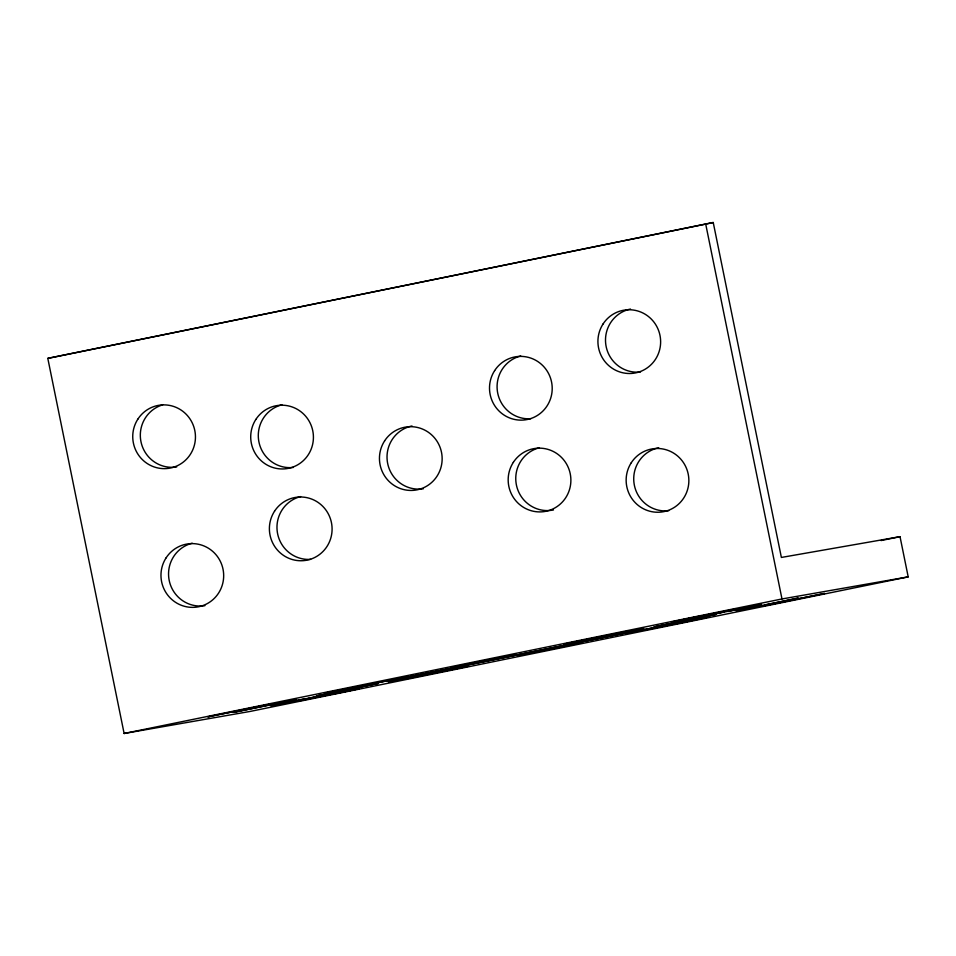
<?xml version="1.0" encoding="UTF-8"?>
<svg xmlns="http://www.w3.org/2000/svg" width="956" height="956" viewBox="0 0 956 956"><rect width="100%" height="100%" fill="white"/><g stroke="black" fill="none" stroke-linecap="round" stroke-linejoin="round"><path stroke-width="1.43" d="M47.8 358.369L713.236 222.509L781.375 557.444L900.026 536.675L908.2 576.874L250.341 711.395L124.125 733.491L47.8 358.369L713.236 222.509M881.014 540.57L900.026 536.675M124.125 733.491L781.984 598.958L908.2 576.874M698.227 616.465L672.94 621.759L735.295 609.103L701.871 616.058M270.978 704.942L296.264 699.649L233.909 712.304L267.345 705.349M724.373 611.888L699.087 617.182L761.442 604.527L728.006 611.481M679.118 621.687L653.832 626.981L716.187 614.326L682.751 621.28M307.952 698.478L333.238 693.172L270.883 705.839L304.307 698.884M761.346 605.411L736.048 610.717L798.415 598.05L764.979 605.017M669.869 624.758L644.583 630.064L706.938 617.397L673.502 624.364M334.086 693.901L359.372 688.607L297.017 701.262L330.453 694.307M362.455 685.595L325.387 692.969L405.033 677.278L367.964 684.639M705.659 223.835L781.984 598.958M668.746 510.731A31.895 31.333 80.1 0 1 634.127 483.951A31.895 31.333 80.1 0 1 658.708 447.778M204.919 605.674A31.895 31.333 80.1 0 1 169.2 580.447A31.895 31.333 80.1 0 1 192.216 543.211M530.735 418.74A31.895 31.333 80.1 0 1 497.479 391.841A31.895 31.333 80.1 0 1 520.745 355.979M293.313 467.448A31.895 31.333 80.1 0 1 258.813 441.361A31.895 31.333 80.1 0 1 281.96 404.806M310.616 559.356A31.895 31.333 80.1 0 1 277.371 532.444A31.895 31.333 80.1 0 1 300.626 496.582M553.464 509.966A31.895 31.333 80.1 0 1 516.551 485.672A31.895 31.333 80.1 0 1 539.423 447.755M176.693 466.946A31.895 31.333 80.1 0 1 141.118 442.401A31.895 31.333 80.1 0 1 162.663 404.842M640.508 371.992A31.895 31.333 80.1 0 1 605.901 345.224A31.895 31.333 80.1 0 1 630.482 309.051M423.4 488.743A31.895 31.333 80.1 0 1 387.539 462.835A31.895 31.333 80.1 0 1 412.012 425.982M209.412 716.51L207.763 716.88L270.13 704.225L209.412 716.51M317.774 695.657L316.137 696.04L378.492 683.373L317.774 695.657M410.686 676.442L404.806 677.792L627.518 632.573L410.686 676.442M390.144 681.544L388.495 681.915L450.85 669.26L390.144 681.544M454.231 666.798L452.582 667.18L514.937 654.525L454.231 666.798M407.435 678.509L405.786 678.891L468.141 666.224L407.435 678.509M565.821 643.758L564.171 644.129L626.538 631.474L565.821 643.758M519.024 655.457L517.375 655.84L579.742 643.185L519.024 655.457M583.112 640.723L581.475 641.106L643.83 628.439L583.112 640.723M628.928 632.705L627.291 633.087L689.646 620.42L628.928 632.705M763.844 605.757L762.195 606.14L824.55 593.473L763.844 605.757M631.295 462.704A31.895 31.333 80.1 0 0 655.697 512.189A31.895 31.333 80.1 0 0 685.512 466.205A31.895 31.333 80.1 0 0 631.295 462.704M166.117 557.826A31.895 31.333 80.1 0 0 190.519 607.311A31.895 31.333 80.1 0 0 220.334 561.339A31.895 31.333 80.1 0 0 166.117 557.826M494.658 370.593A31.895 31.333 80.1 0 0 519.06 420.078A31.895 31.333 80.1 0 0 548.864 374.107A31.895 31.333 80.1 0 0 494.658 370.593M255.861 419.421A31.895 31.333 80.1 0 0 280.263 468.906A31.895 31.333 80.1 0 0 310.079 422.934A31.895 31.333 80.1 0 0 255.861 419.421M274.539 511.209A31.895 31.333 80.1 0 0 298.941 560.694A31.895 31.333 80.1 0 0 328.745 514.722A31.895 31.333 80.1 0 0 274.539 511.209M513.324 462.369A31.895 31.333 80.1 0 0 537.726 511.854A31.895 31.333 80.1 0 0 567.541 465.883A31.895 31.333 80.1 0 0 513.324 462.369M137.891 419.098A31.895 31.333 80.1 0 0 162.293 468.583A31.895 31.333 80.1 0 0 192.108 422.612A31.895 31.333 80.1 0 0 137.891 419.098M603.069 323.965A31.895 31.333 80.1 0 0 627.471 373.449A31.895 31.333 80.1 0 0 657.286 327.478A31.895 31.333 80.1 0 0 603.069 323.965M384.599 440.895A31.895 31.333 80.1 0 0 409.001 490.38A31.895 31.333 80.1 0 0 438.804 444.409A31.895 31.333 80.1 0 0 384.599 440.895"/></g></svg>
